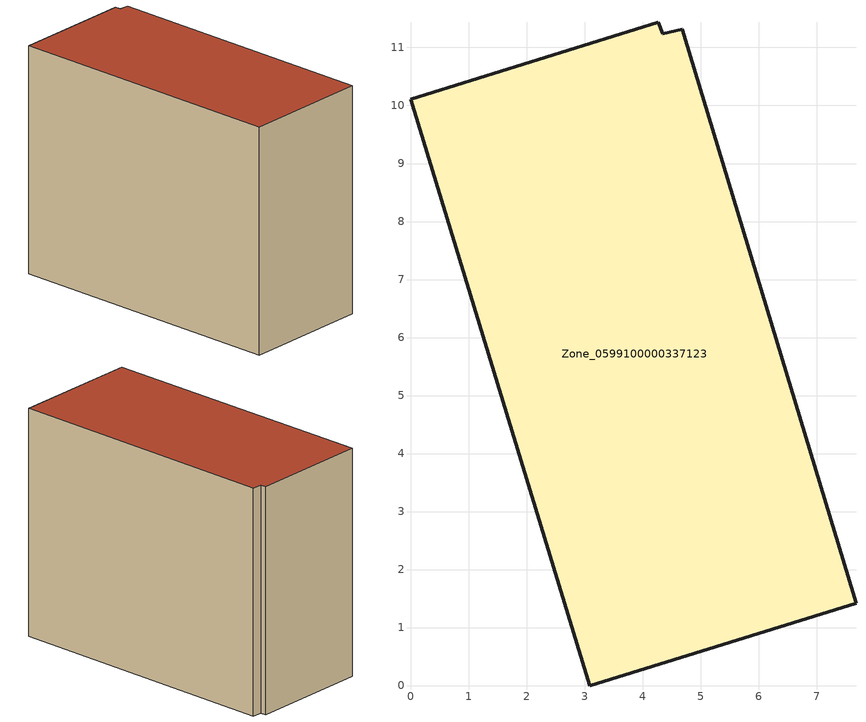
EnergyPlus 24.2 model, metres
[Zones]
Zone_0599100000337123
 floor ground (C_G): 4.35,11.23 4.69,11.31 7.68,1.42 3.09,0 0,10.11 4.27,11.43 z0.18
 wall outside (C_F): 3.09,0 7.68,1.42 4.69,11.31 4.35,11.23 4.27,11.43 0,10.11 3.09,0 z0.18:8.65
 roof outside (C_R): 4.69,11.31 4.35,11.23 4.27,11.43 0,10.11 3.09,0 7.68,1.42 z8.65
[BUILDING]
Pand.0599100000337123: North Axis=0; Terrain=City; Loads Convergence Tolerance Value=0.04; Temperature Convergence Tolerance Value=0.4; Solar Distribution=FullExterior; Maximum Number of Warmup Days=25; Minimum Number of Warmup Days=1
[Site:Location]
Rotterdam.The.Hague.AP_ZH_NLD Design_Conditions: Latitude=51.96; Longitude=4.45; Time Zone=1; Elevation=-4.5
[SITE:GROUNDTEMPERATURE:BUILDINGSURFACE]
18, 18, 18, 18, 18, 18, 18, 18, 18, 18, 18, 18
[MATERIAL] Thermal Absorptance=0.9; Solar Absorptance=0.7; Visible Absorptance=0.7
Name | Roughness | Thickness | Conductivity | Density | Specific Heat
G.TI.1975-1991 | MediumSmooth | 0.15 | 0.288461 | 540 | 1210
F.TI.1975-1991 | Rough | 0.3 | 0.230769 | 1920 | 840
R.TI.1975-1991 | MediumRough | 0.2 | 0.153846 | 1500 | 1000
[CONSTRUCTION]
C_G: G.TI.1975-1991
C_F: F.TI.1975-1991
C_R: R.TI.1975-1991
[ZONE]
Zone_0599100000337123: Type=1; Multiplier=1; Ceiling Height=Autocalculate; Volume=Autocalculate; Floor Area=autocalculate; Part of Total Floor Area=Yes
[ZONEINFILTRATION:DESIGNFLOWRATE]
Infil_Zone_0599100000337123: Zone or ZoneList or Space or SpaceList=Zone_0599100000337123; Schedule=AlwaysOn; Design Flow Rate Calculation Method=Flow/Area; Flow Rate per Floor Area=0.003; Constant Term Coefficient=1; Temperature Term Coefficient=0; Velocity Term Coefficient=0; Velocity Squared Term Coefficient=0
[HVACTEMPLATE:ZONE:IDEALLOADSAIRSYSTEM]
Zone_0599100000337123: Maximum Heating Supply Air Temperature=50; Minimum Cooling Supply Air Temperature=13; Maximum Heating Supply Air Humidity Ratio=0.0156; Minimum Cooling Supply Air Humidity Ratio=0.0077; Heating Limit=NoLimit; Cooling Limit=NoLimit; Dehumidification Control Type=ConstantSensibleHeatRatio; Cooling Sensible Heat Ratio=0.7; Dehumidification Setpoint=60; Humidification Control Type=None; Humidification Setpoint=30; Outdoor Air Method=None; Outdoor Air Flow Rate per Person=0.00944; Outdoor Air Flow Rate per Zone Floor Area=0; Outdoor Air Flow Rate per Zone=0; Demand Controlled Ventilation Type=None; Outdoor Air Economizer Type=NoEconomizer; Heat Recovery Type=None; Sensible Heat Recovery Effectiveness=0.7; Latent Heat Recovery Effectiveness=0.65
[ZONECONTROL:THERMOSTAT]
ThermostatControl_Zone_0599100000337123: Zone or ZoneList=Zone_0599100000337123; Control Type Schedule=DualSetpointControlType; Control 1=Thermostat_Zone_0599100000337123; Temperature Difference Between Cutout And Setpoint=0
[THERMOSTATSETPOINT:DUALSETPOINT]
Thermostat_Zone_0599100000337123: Heating Setpoint Temperature Schedule=HeatingSetpoint_Zone_0599100000337123; Cooling Setpoint Temperature Schedule=CoolingSetpoint_Zone_0599100000337123
[SCHEDULE:COMPACT]
HeatingSetpoint_Zone_0599100000337123: Through: 12/31, For: AllDays, Until: 24:00, 21
CoolingSetpoint_Zone_0599100000337123: Through: 12/31, For: AllDays, Until: 24:00, 24
DualSetpointControlType: Through: 12/31, For: AllDays, Until: 24:00, 4
AlwaysOn: Through: 12/31, For: AllDays, Until: 24:00, 1
